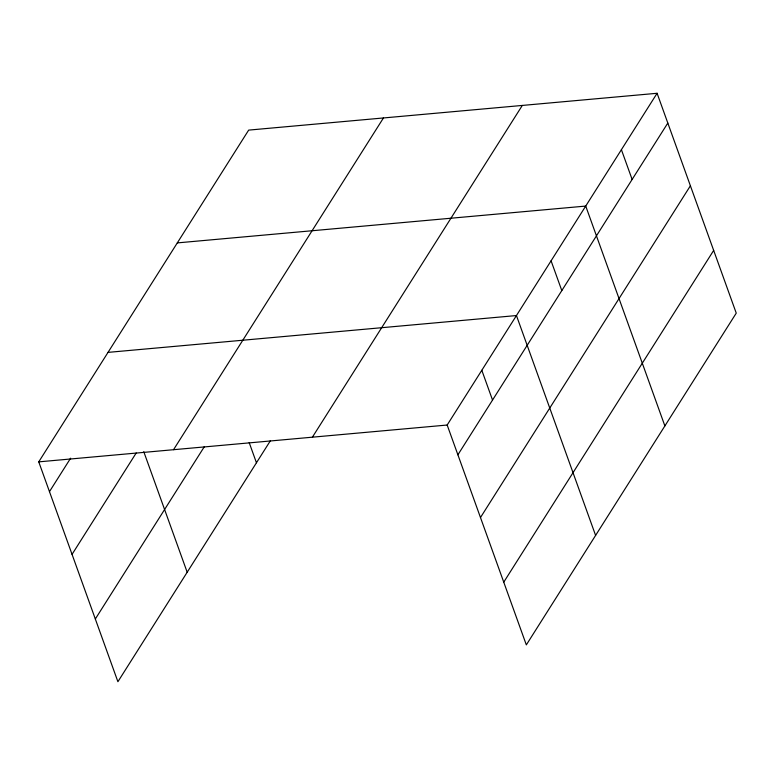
<?xml version="1.0" encoding="UTF-8"?>
<svg xmlns="http://www.w3.org/2000/svg" width="775" height="775" viewBox="0 0 775 775"><rect width="100%" height="100%" fill="white"/><g stroke="black" fill="none" stroke-linecap="round" stroke-linejoin="round"><path stroke-width="1.16" d="M270.475 440.607L117.907 681.719L38.75 461.861L248.668 130.113L657.093 93.281L736.25 313.139L526.332 644.887L447.175 425.029L657.093 93.281M49.474 491.631L70.632 458.18M72.056 554.357L136.197 452.997M173.532 449.703L383.451 117.955M95.325 618.993L204.358 446.662M312.393 437.177L522.311 105.439M457.899 454.799L667.817 123.051M480.481 517.535L690.399 185.787M503.75 582.161L713.668 250.412M177.291 242.904L585.726 206.072L664.882 425.94M108.025 352.383L516.45 315.551L595.607 535.418M38.75 461.861L447.175 425.029M621.405 149.682L632.129 179.451M551.083 260.817L561.807 290.586M481.817 370.295L492.532 400.065M249.192 442.603L256.448 462.762M143.772 451.689L187.182 572.241"/></g></svg>
